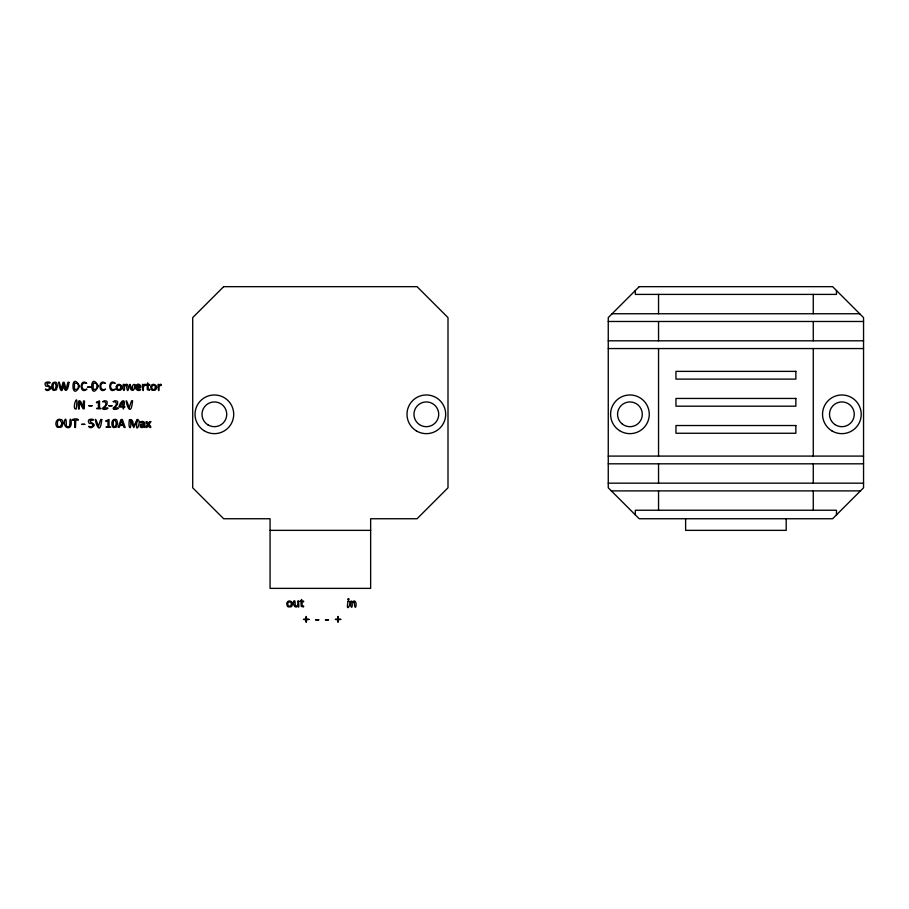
<?xml version="1.0" encoding="UTF-8"?>
<svg xmlns="http://www.w3.org/2000/svg" width="909" height="909" viewBox="0 0 909 909"><rect width="100%" height="100%" fill="white"/><g stroke="black" fill="none" stroke-linecap="round" stroke-linejoin="round"><path stroke-width="1.36" d="M612.132 313.741L859.687 313.741M608.257 321.479L863.55 321.479M608.257 340.818L863.55 340.818M608.257 348.556L863.55 348.556M608.257 456.091L863.55 456.091M608.257 463.817L863.55 463.817M608.257 483.168L863.55 483.168M611.348 490.894L860.459 490.894M270.075 530.356L370.645 530.356M83.446 407.471C75.129 386.12 79.378 424.173 79.413 402.005L82.912 408.561L84.207 408.936L84.514 400.983L83.435 400.983L83.446 407.471M836.473 290.528L836.473 294.402L635.334 294.402L635.334 290.528M836.473 514.88L836.473 510.233L635.334 510.233L635.334 514.88M813.271 294.402L813.271 313.741M813.271 321.479L813.271 340.818M813.271 348.556L813.271 456.091M813.271 463.817L813.271 483.168M813.271 490.894L813.271 510.233M786.194 518.744L786.194 530.356L685.625 530.356L685.625 518.744M658.548 294.402L658.548 313.741M658.548 321.479L658.548 340.818M658.548 348.556L658.548 456.091M658.548 463.817L658.548 483.168M658.548 490.894L658.548 510.233M145.713 384.905L143.44 386.473C143.474 398.699 141.259 379.519 143.338 385.359L144.883 384.257A1.909 1.909 0 0 1 145.485 384.359L145.713 384.905M161.325 384.905L159.052 386.473C159.086 398.699 156.871 379.519 158.95 385.359L160.495 384.257A1.909 1.909 0 0 1 161.109 384.359L161.325 384.905M119.238 406.38L119.386 407.062L122.851 407.073L123.374 408.982L123.931 407.073L125.022 406.959L123.931 406.187C125.987 397.199 120.499 400.801 119.238 406.38M56.324 386.348C51.938 398.869 52.222 373.519 56.324 386.348M116.42 423.514C112.023 436.036 112.307 410.686 116.42 423.514M86.73 389.211C79.322 395.563 79.549 377.155 86.696 383.371C80.401 380.576 80.503 392.086 86.73 389.211M105.478 389.211C98.081 395.563 98.308 377.155 105.444 383.371C99.149 380.576 99.263 392.086 105.478 389.211M115.273 389.211C107.864 395.563 108.091 377.155 115.238 383.371C108.944 380.576 109.057 392.086 115.273 389.211M102.785 401.664C106.08 401.119 107.796 404.937 102.887 407.789C101.035 411.891 114.341 406.857 103.933 408.027L106.989 404.414L107.205 401.983A1.863 1.863 0 0 0 106.444 401.051L104.296 400.755L102.785 401.664M113.261 401.664C116.557 401.119 118.272 404.937 113.364 407.789C111.512 411.891 124.828 406.857 114.42 408.027L117.477 404.414L117.693 401.983A1.863 1.863 0 0 0 116.92 401.051L114.773 400.755L113.261 401.664M57.437 386.268L56.403 389.813L53.824 390.416A2.136 2.136 0 0 1 52.392 389.404C51.165 386.893 51.461 381.439 55.415 382.166A2.125 2.125 0 0 1 56.847 383.178L57.437 386.268M117.522 423.435L116.488 426.98L113.92 427.582A2.136 2.136 0 0 1 112.477 426.571C111.25 424.06 111.557 418.617 115.5 419.333A2.125 2.125 0 0 1 116.931 420.344L117.522 423.435M140.577 389.609C138.407 392.393 133.782 388.586 136.02 385.541C139.327 380.61 144.611 390.62 136.68 387.575L136.907 388.779A1.42 1.42 0 0 0 137.668 389.495L140.577 389.609M45.461 389.325L46.234 390.291A4.75 4.75 0 0 0 48.2 390.438C55.483 386.745 45.734 386.03 46.95 383.155C56.631 383.212 41.348 379.064 45.939 386.257C47.484 386.052 50.2 386.359 49.302 388.632A1.466 1.466 0 0 1 48.62 389.359L47.518 389.586A3.431 3.431 0 0 1 45.825 389.166L45.461 389.325M88.787 426.491L89.559 427.469A4.75 4.75 0 0 0 91.525 427.605C98.808 423.912 89.059 423.196 90.275 420.333C99.956 420.378 84.673 416.242 89.264 423.424C90.809 423.219 93.525 423.526 92.627 425.798A1.466 1.466 0 0 1 91.945 426.526L90.843 426.753A3.431 3.431 0 0 1 89.15 426.332L88.787 426.491M96.479 402.312L96.661 402.892L98.422 401.88L98.422 408.073C91.604 408.925 105.808 409.084 99.513 408.073L99.49 400.846L96.479 402.312M106.012 420.901L106.194 421.481L107.955 420.469L107.955 426.662C101.138 427.503 115.341 427.673 109.035 426.662L109.023 419.435L106.012 420.901M78.481 386.211L78.072 388.211A2.182 2.182 0 0 1 76.867 389.257L74.436 389.461L74.436 383.121L76.913 383.348A2.363 2.363 0 0 1 78.106 384.45L78.481 386.211M97.229 386.211L96.831 388.211A2.182 2.182 0 0 1 95.615 389.257L93.195 389.461L93.195 383.121L95.672 383.348A2.363 2.363 0 0 1 96.854 384.45L97.229 386.211M134.805 384.53C134.896 395.063 128.328 389.2 129.919 384.348C135.282 396.381 129.817 383.337 134.805 384.53M78.265 419.856L75.765 420.299L75.481 427.548L74.674 427.366L74.674 420.299C67.845 420.56 77.242 417.197 78.265 419.856M63.175 423.367L61.721 426.991L57.869 427.378A2.807 2.807 0 0 1 56.381 425.991C54.574 422.776 57.222 417.81 61.187 419.538A2.841 2.841 0 0 1 62.687 420.912L63.175 423.367M69.936 424.526L69.641 425.867A1.602 1.602 0 0 1 68.789 426.582L67.118 426.582A1.659 1.659 0 0 1 66.255 425.844C66.914 410.72 61.198 425.798 67.232 427.605C74.708 429.378 69.323 410.368 69.936 424.526M116.238 386.757L116.568 389.234A2.227 2.227 0 0 0 117.738 390.279L120.215 390.245A2.477 2.477 0 0 0 121.442 389.12C124.181 385.086 116.931 381.928 116.238 386.757M150.86 386.757L151.201 389.234A2.227 2.227 0 0 0 152.371 390.279L154.848 390.245A2.477 2.477 0 0 0 156.075 389.12C158.802 385.086 151.553 381.928 150.86 386.757M286.846 603.383L287.187 605.86A2.227 2.227 0 0 0 288.358 606.905L290.835 606.871A2.477 2.477 0 0 0 292.062 605.758C294.789 601.724 287.539 598.554 286.846 603.383M79.617 386.166C70.982 403.46 70.482 369.372 79.617 386.166M98.377 386.166C89.741 403.46 89.241 369.372 98.377 386.166M146.156 384.609L147.133 385.234L147.349 389.734L149.587 390.336L149.758 389.416L148.224 388.916L148.178 385.234L149.633 385.234L149.78 384.473L148.178 384.371L147.656 382.825L147.133 384.371L146.156 384.609M300.038 601.235L301.015 601.872L301.231 606.36L303.47 606.962L303.674 606.11L302.095 605.542L302.061 601.872L303.515 601.872L303.663 601.099L302.061 601.008L301.538 599.451L301.015 601.008L300.038 601.235M140.247 422.208L140.44 422.855L142.883 422.355L143.577 423.605L140.384 424.776L140.259 426.957L141.918 427.65L143.713 426.81C144.94 429.934 145.894 421.219 142.929 421.458A3.988 3.988 0 0 0 141.134 421.64L140.247 422.208M308.969 619.393L306.663 619.847L306.197 622.335L305.731 619.847L303.424 619.393L305.731 618.938L306.197 616.427L306.663 618.938L308.969 619.393M340.773 619.393L338.466 619.847L338 622.335L337.534 619.847L335.228 619.393L337.534 618.938L338 616.427L338.466 618.938L340.773 619.393M62.028 423.435C55.779 436.275 55.972 410.663 62.028 423.435M120.772 387.382L120.113 389.245L118.556 389.563A1.443 1.443 0 0 1 117.636 388.938C115.193 385.859 120.999 383.189 120.772 387.382M155.405 387.382L154.735 389.245L153.178 389.563A1.443 1.443 0 0 1 152.257 388.938C149.815 385.859 155.621 383.189 155.405 387.382M291.391 604.008L290.732 605.883L289.164 606.189A1.443 1.443 0 0 1 288.255 605.576C285.812 602.497 291.607 599.815 291.391 604.008M347.999 599.088C348.295 601.735 350.34 597.736 347.999 599.088M68.959 382.382C68.255 390.45 64.607 394.745 63.562 383.973C61.017 405.005 55.676 366.986 61.244 389.234L63.039 382.303L64.153 382.303L66.073 389.234L67.914 382.303L68.959 382.382M129.464 419.651C127.59 429.116 132.032 431.298 130.51 420.276L133.793 427.571L137.191 420.276C134.271 437.968 142.849 419.822 137.123 419.39C130.089 434.888 136.327 418.026 129.464 419.651M90.593 387.177L87.514 387.177L90.593 387.177M84.787 424.355L81.708 424.355L84.787 424.355M92.025 405.766L88.946 405.766L92.025 405.766M111.955 405.766L108.875 405.766L111.955 405.766M318.752 619.836L315.673 619.836L318.752 619.836M328.524 619.836L325.445 619.836L328.524 619.836M136.804 386.155L136.68 386.814L139.77 386.814L138.929 385.189L136.804 386.155M141.111 425.423L141.293 426.582L142.474 426.787L143.577 425.991L143.577 424.798L141.111 425.423M123.408 384.45C121.556 389.484 125.351 394.165 124.419 386.245L126.556 385.268C127.499 399.585 131.294 379.667 124.317 385.291L124.226 384.393L123.408 384.45M351.067 601.213C349.215 606.235 353.022 610.928 352.09 603.008L354.215 602.031C355.158 616.336 358.964 596.429 351.988 602.042L351.147 601.144M118.25 427.139L119.249 427.446L119.965 425.389L123.351 425.389L124.113 427.469L125.158 427.503L122.351 419.469L120.977 419.572L118.25 427.139M293.993 601.088C292.448 603.746 294.834 609.428 297.913 606.087C300.118 611.689 297.732 592.259 297.811 605.133L296.595 606.144L295.3 605.769L295.016 601.167L294.073 601.019M101.763 419.549C99.24 444.421 91.048 403.937 98.377 426.412L100.706 419.458L101.763 419.549M132.555 400.971C130.112 425.764 121.829 385.348 129.169 407.834L131.487 400.88L132.555 400.971M348.113 601.213C344.966 615.927 353.51 600.69 348.113 601.213M76.186 408.789C70.743 410.629 79.333 387.87 76.186 408.789M121.647 420.469L120.238 424.526L123.067 424.526L121.647 420.469M150.769 421.674L149.053 424.458C153.132 428.139 149.133 428.832 148.303 425.151C147.417 428.832 143.611 428.128 147.633 424.492C143.645 421.583 147.724 420.026 148.383 423.787L149.746 421.606L150.769 421.674M122.84 401.71L120.215 406.187L122.851 406.187L122.851 401.71M223.659 286.665L192.708 317.605L192.708 487.803L223.659 518.744L270.075 518.744L270.075 588.373L370.645 588.373L370.645 518.744L417.061 518.744L448.001 487.803L448.001 317.605L417.061 286.665L223.659 286.665M639.197 286.665L608.257 317.605L608.257 487.803L639.197 518.744L832.61 518.744L863.55 487.803L863.55 317.605L832.61 286.665L639.197 286.665M795.864 371.372L675.955 371.372L675.955 379.11L795.864 379.11L795.864 371.372M795.864 398.449L675.955 398.449L675.955 406.187L795.864 406.187L795.864 398.449M795.864 425.526L675.955 425.526L675.955 433.263L795.864 433.263L795.864 425.526M203.934 430.593A19.339 19.339 0 0 0 233.693 415.208A19.339 19.339 0 0 0 205.491 397.131A19.339 19.339 0 0 0 203.934 430.593M416.345 430.866A19.339 19.339 0 0 0 445.683 414.697A19.339 19.339 0 0 0 417.004 397.369A19.339 19.339 0 0 0 416.345 430.866M208.184 425.026A12.374 12.374 0 0 0 226.75 414.311A12.374 12.374 0 0 0 208.184 403.596A12.374 12.374 0 0 0 208.184 425.026M419.469 424.605A12.374 12.374 0 0 0 438.695 415.106A12.374 12.374 0 0 0 420.856 403.21A12.374 12.374 0 0 0 419.469 424.605M835.019 424.605A12.374 12.374 0 0 0 854.244 415.106A12.374 12.374 0 0 0 836.405 403.21A12.374 12.374 0 0 0 835.019 424.605M622.381 424.128A12.374 12.374 0 0 0 642.197 415.924A12.374 12.374 0 0 0 625.187 402.88A12.374 12.374 0 0 0 622.381 424.128M619.484 430.593A19.339 19.339 0 0 0 649.242 415.208A19.339 19.339 0 0 0 621.04 397.131A19.339 19.339 0 0 0 619.484 430.593M831.883 430.866A19.339 19.339 0 0 0 861.221 414.697A19.339 19.339 0 0 0 832.553 397.369A19.339 19.339 0 0 0 831.883 430.866"/></g></svg>
